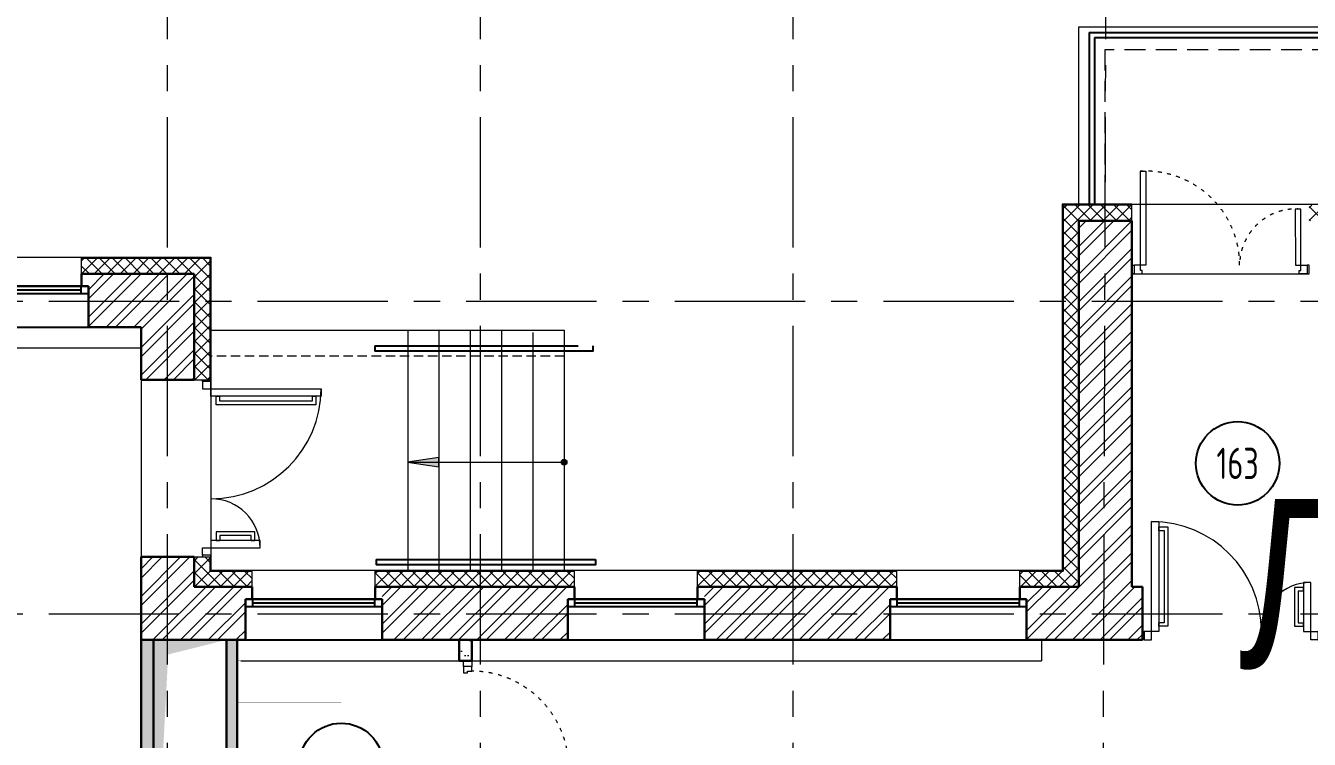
# Model space of a CAD drawing. Header units: millimetres. Extents: x -13407 to 8063098, y -54153 to 109271.
# Drawn here: x 13214 to 25520, y 71191 to 78036 of the extents above; entities that cross this region are included whole.
import ezdxf
from ezdxf.enums import TextEntityAlignment as Align

# ---------------------------------------------------------------- set-up
doc = ezdxf.new("R2018")
doc.units = ezdxf.units.MM
for name, pattern in [('ACAD_ISO03W100', [30, 12, -18]), ('ADSK_Скрыто', [6, 3, -3]), ('ADSK_Штрих_ш3 п1_5', [4.5, 3, -1.5]), ('ADSK_Штриховая_ш2 п1', [3, 2, -1]), ('CENTER', [2, 1.25, -0.25, 0.25, -0.25])]:
    doc.linetypes.add(name, pattern=pattern)
doc.layers.get('Defpoints').update_dxf_attribs({"color": 6})
for name, color, linetype, lineweight in [('АР_Двери', 5, 'Continuous', 18), ('АР_Лестницы', 250, 'Continuous', 15), ('АР_Лестницы ограждение', 94, 'Continuous', 25), ('АР_Маркер экспликации', 239, 'Continuous', 13), ('АР_Навесной фасад', 5, 'Continuous', 5), ('АР_Номер помещения', 1, 'Continuous', 25), ('АР_Оси', 193, 'Continuous', 9), ('АР_Перегородки газоблок', 165, 'Continuous', 30), ('АР_Перегородки газоблок_Штрих', 165, 'Continuous', 5), ('АР_Подоконники', 163, 'Continuous', 9), ('АР_Помещения_площадь', 19, 'Continuous', 9), ('АР_Сущ Несущая стена', 202, 'Continuous', 30), ('АР_тонкая линия', 250, 'Continuous', 0), ('АР_Утеплитель', 250, 'Continuous', 9), ('АР_Штриховка кирпич', 250, 'Continuous', 9), ('Спринклеры', 7, 'Continuous', 18), ('ТХ_мебель передв', 250, 'Continuous', 13)]:
    doc.layers.add(name, color=color, linetype=linetype, lineweight=lineweight)
doc.layers.add('АР_Названия помещений', color=124, linetype='Continuous', lineweight=5, plot=False)
doc.layers.add('АР_новое окно', color=160, linetype='Continuous')
doc.styles.add('ISOCPEUR', font='isocpeur.ttf', dxfattribs={"width": 0.7})
doc.styles.get("Standard").update_dxf_attribs({"font": 'arial.ttf'})
pattern_1 = [(50, (211803.85, -55205.68), (215.17805, -18.82564), [22.5, -247.5]), (355, (211803.85, -55205.68), (-41.6254, 225.65764), [18, -198]), (100.45144, (211821.79, -55207.25), (173.55265, 206.832), [19.12206, -210.34263]), (46.1842, (211803.85, -55145.68), (320.1724, -49.65578), [33.75, -371.25]), (96.63564, (211830.53, -55149.82), (280.3986, 292.2356), [28.6831, -315.51413]), (351.18416, (211803.85, -55145.68), (280.3986, 292.2356), [27, -297]), (21, (211833.85, -55160.68), (179.07212, -120.78567), [22.5, -247.5]), (326, (211833.85, -55160.68), (72.9946, 217.54501), [18, -198]), (71.45144, (211848.78, -55170.75), (252.06671, 96.75935), [19.12206, -210.34263]), (37.5, (211803.85, -55205.68), (3.647957, 99.868156), [0, -195.6, 0, -201, 0, -198.75]), (7.5, (211803.85, -55205.68), (78.92086, 118.323514), [0, -114.6, 0, -191.1, 0, -75.75]), (327.5, (211736.95, -55205.68), (160.14673, -6.766462), [0, -75, 0, -234, 0, -310.5]), (317.5, (211706.95, -55205.68), (174.95585, 30.031495), [0, -97.5, 0, -155.4, 0, -220.5])]
pattern_2 = [(45, (-983959.71, 109221.18), (-132.58252, 132.58252), []), (45, (-983871.32, 109221.18), (-132.58252, 132.58252), [])]

# ---------------------------------------------------------------- blocks, each defined once
blk = doc.blocks.new('*U298')
for points in [[(0, 0), (0, -80), (55, -80), (55, 0), (0, 0)], [(55, -80), (55, 0), (115, 0), (115, -40), (100, -40), (100, -80), (55, -80)], [(1075, -80), (1075, 0), (1015, 0), (1015, -40), (1030, -40), (1030, -80), (1075, -80)], [(1130, 0), (1130, -80), (1075, -80), (1075, 0), (1130, 0)]]:
    blk.add_lwpolyline(points)
blk.add_lwpolyline([(100, -80), (100, -1010), (140, -1010), (140, -80)], close=True)
at = {"linetype": 'ACAD_ISO03W100', "ltscale": 3}
blk.add_arc((100, -80), 930, 270, 0, dxfattribs=at)
blk = doc.blocks.new('*U349')
h = blk.add_hatch(color=256)
h.dxf.hatch_style = 1
edge = h.paths.add_edge_path()
edge.add_arc((0, 0), 27.6, 359.64, 719.64)
h = blk.add_hatch(color=256)
h.dxf.hatch_style = 1
h.paths.add_polyline_path([(1200, -44), (1200, 44), (1500, 0)])
blk.add_line((1500, 0), (0, 0))
blk.add_lwpolyline([(1200, 44), (1200, -44), (1500, 0), (1200, 44)])
blk.add_circle((0, 0), 27.6)
blk = doc.blocks.new('*U386')
at = {"layer": 'АР_новое окно', "lineweight": 20}
for p, q in [((0, 1310), (-70, 1310)), ((0, 0), (-70, 0))]:
    blk.add_line(p, q, dxfattribs=at)
at = {"layer": 'АР_новое окно'}
for p, q in [((-70, 1310), (-70, 0)), ((-70, 0), (-70, 1310)), ((0, 1240), (-70, 1240)), ((-35, 1240), (-35, 70)), ((0, 1310), (0, 0)), ((0, 70), (-70, 70))]:
    blk.add_line(p, q, dxfattribs=at)
blk = doc.blocks.new('*U387')
at = {"layer": 'АР_новое окно', "lineweight": 20}
for p, q in [((0, 1310), (-70, 1310)), ((0, 0), (-70, 0))]:
    blk.add_line(p, q, dxfattribs=at)
at = {"layer": 'АР_новое окно'}
for p, q in [((-70, 1310), (-70, 0)), ((-70, 0), (-70, 1310)), ((0, 1240), (-70, 1240)), ((-35, 1240), (-35, 70)), ((0, 1310), (0, 0)), ((0, 70), (-70, 70))]:
    blk.add_line(p, q, dxfattribs=at)
blk = doc.blocks.new('*U388')
at = {"layer": 'АР_новое окно', "lineweight": 20}
for p, q in [((0, 1310), (-70, 1310)), ((0, 0), (-70, 0))]:
    blk.add_line(p, q, dxfattribs=at)
at = {"layer": 'АР_новое окно'}
for p, q in [((-70, 1310), (-70, 0)), ((-70, 0), (-70, 1310)), ((0, 1240), (-70, 1240)), ((-35, 1240), (-35, 70)), ((0, 1310), (0, 0)), ((0, 70), (-70, 70))]:
    blk.add_line(p, q, dxfattribs=at)
blk = doc.blocks.new('*U389')
at = {"layer": 'АР_новое окно', "lineweight": 20}
for p, q in [((0, 1310), (-70, 1310)), ((0, 0), (-70, 0))]:
    blk.add_line(p, q, dxfattribs=at)
at = {"layer": 'АР_новое окно'}
for p, q in [((-70, 1310), (-70, 0)), ((-70, 0), (-70, 1310)), ((0, 1240), (-70, 1240)), ((-35, 1240), (-35, 70)), ((0, 1310), (0, 0)), ((0, 70), (-70, 70))]:
    blk.add_line(p, q, dxfattribs=at)
blk = doc.blocks.new('*U598')
at = {"layer": 'Defpoints', "color": 7}
blk.add_line((5966, -4131), (5544, -4131), dxfattribs=at)
at = {"layer": 'АР_Номер помещения', "color": 7}
blk.add_circle((120, -3061), 400, dxfattribs=at)
at = {"layer": 'Defpoints', "color": 7, "style": 'ISOCPEUR', "width": 0.7, "flags": 1}
blk.add_attdef('КАТЕГОРИЯ', (-499, -2092), '', height=250, dxfattribs=at)
at = {"layer": 'Defpoints', "color": 7, "style": 'ISOCPEUR', "width": 0.7}
blk.add_attdef('ПЛОЩАДЬ_ПОМЕЩЕНИЯ', text='', height=200, dxfattribs=at).set_placement((5971, -3885), align=Align.MIDDLE_RIGHT)
at = {"layer": 'АР_Номер помещения', "color": 7, "style": 'ISOCPEUR', "width": 0.7}
blk.add_attdef('НОМЕР_ПОМЕЩЕНИЯ', text='', height=300, dxfattribs=at).set_placement((120, -3061), align=Align.MIDDLE_CENTER)
at = {"layer": 'АР_Помещения_площадь', "color": 7, "lineweight": 30, "width": 0.7, "flags": 104}
blk.add_attdef('ИМЯ_ПОМЕЩЕНИЯ', text='', height=100, dxfattribs=at).set_placement((158, 1217), align=Align.MIDDLE_CENTER)
blk = doc.blocks.new('*U611')
at = {"layer": 'Defpoints', "color": 7}
blk.add_line((636, -4594), (214, -4594), dxfattribs=at)
at = {"layer": 'АР_Номер помещения', "color": 7}
blk.add_circle((-124, -725), 400, dxfattribs=at)
at = {"layer": 'Defpoints', "color": 7, "style": 'ISOCPEUR', "width": 0.7, "flags": 1}
blk.add_attdef('КАТЕГОРИЯ', (-499, -2092), '', height=250, dxfattribs=at)
at = {"layer": 'Defpoints', "color": 7, "style": 'ISOCPEUR', "width": 0.7}
blk.add_attdef('ПЛОЩАДЬ_ПОМЕЩЕНИЯ', text='', height=200, dxfattribs=at).set_placement((641, -4347), align=Align.MIDDLE_RIGHT)
at = {"layer": 'АР_Номер помещения', "color": 7, "style": 'ISOCPEUR', "width": 0.7}
blk.add_attdef('НОМЕР_ПОМЕЩЕНИЯ', text='', height=300, dxfattribs=at).set_placement((-124, -725), align=Align.MIDDLE_CENTER)
at = {"layer": 'АР_Помещения_площадь', "color": 7, "lineweight": 30, "width": 0.7, "flags": 104}
blk.add_attdef('ИМЯ_ПОМЕЩЕНИЯ', text='', height=100, dxfattribs=at).set_placement((158, 1217), align=Align.MIDDLE_CENTER)
blk = doc.blocks.new('1700-2')
for points in [[(80, 1600), (0, 1600), (0, 1583), (80, 1583), (80, 1600)], [(0, 1583), (80, 1583), (80, 1513), (50, 1513), (50, 1513), (0, 1513), (0, 1583)], [(-386, 1443), (-421, 1443), (-421, 1358), (-50, 1358), (-50, 1443), (-85, 1443)], [(-386, 1443), (-386, 1393), (-85, 1393), (-85, 1443)], [(-970, 57), (-1005, 57), (-1005, 142), (-50, 142), (-50, 57), (-85, 57)], [(-970, 57), (-970, 107), (-85, 107), (-85, 57)], [(0, -83), (80, -83), (80, -13), (50, -13), (50, -13), (0, -13), (0, -83)], [(80, -100), (0, -100), (0, -83), (80, -83), (80, -100)]]:
    blk.add_lwpolyline(points)
for points in [[(-471, 1443), (0, 1443), (0, 1513), (-471, 1513)], [(0, -13), (-1055, -13), (-1055, 57), (0, 57)]]:
    blk.add_lwpolyline(points, close=True)
for centre, radius, start, end in [((0, 1513), 471, 180, 270), ((0, -13), 1055, 90, 180)]:
    blk.add_arc(centre, radius, start, end)
blk = doc.blocks.new('Дверь 1700')
for points in [[(80, 85), (80, 985), (133, 985), (133, 85)], [(1565, 620), (1567, 85), (1620, 85), (1620, 620)]]:
    blk.add_lwpolyline(points, close=True)
at = {"ltscale": 100}
blk.add_lwpolyline([(1620, 85), (1620, 620)], dxfattribs=at)
for points in [[(0, 0), (0, 85), (21, 85), (21, 0), (0, 0)], [(21, 85), (21, 0), (96, 0), (96, 32), (80, 32), (80, 85), (21, 85)], [(1679, 85), (1679, 0), (1604, 0), (1604, 32), (1620, 32), (1620, 85), (1679, 85)], [(1700, 0), (1700, 85), (1679, 85), (1679, 0), (1700, 0)]]:
    blk.add_lwpolyline(points)
at = {"linetype": 'ACAD_ISO03W100', "ltscale": 3}
for centre, radius, start, end in [((130, 84), 902, 0.0681, 93.207), ((1571, 84), 539, 84.7636, 179.866)]:
    blk.add_arc(centre, radius, start, end, dxfattribs=at)
blk = doc.blocks.new('У134')
at = {"ltscale": 0.1, "const_width": 2}
blk.add_lwpolyline([(165062, -97247), (166062, -97247), (166062, -97647), (165062, -97647)], close=True, dxfattribs=at)

msp = doc.modelspace()

# ---------------------------------------------------------------- hatches: boundary and pattern name
at = {"layer": 'АР_Перегородки газоблок_Штрих', "ltscale": 100}
h = msp.add_hatch(dxfattribs=at)
h.set_pattern_fill('AR-CONC', color=256, scale=30)
h.set_pattern_definition(pattern_1)
h.paths.add_polyline_path([(14569.9, 69342.7), (14439.9, 69342.7), (14439.9, 69395), (14319.9, 69395), (14319.9, 65893.5, 0.0952513), (14439.9, 65937.6), (14439.9, 66814.6), (14439.9, 66814.6), (14569.9, 66814.6), (14569.9, 66934.6), (14439.7, 66934.6), (14439.7, 66935), (14439.7, 68435), (14569.9, 68435), (14569.9, 68555), (14439.9, 68555), (14439.9, 69222.7), (14569.9, 69222.7)])
h.paths.add_polyline_path([(15239.9, 69395), (15139.9, 69395), (15139.9, 69342.7), (14569.9, 69342.7), (14569.9, 69222.7), (15139.9, 69222.7), (15139.9, 68555), (14569.9, 68555), (14569.9, 68435), (15039.7, 68435), (15139.9, 68435), (15140, 66934.6), (15240, 66934.6)])
h.paths.add_polyline_path([(15239.9, 72145), (15139.9, 72145), (15139.9, 69395), (15239.9, 69395)])
h.paths.add_polyline_path([(14439.9, 72145), (14319.9, 72145), (14319.9, 69395), (14439.9, 69395)])
h = msp.add_hatch(dxfattribs=at)
h.set_pattern_fill('AR-CONC', color=256, scale=30)
h.set_pattern_definition(pattern_1)
h.paths.add_polyline_path([(17489.9, 72145), (17369.9, 72145), (17369.9, 71945.1), (17489.9, 71945.1)])
at = {"layer": 'АР_Утеплитель', "ltscale": 100}
h = msp.add_hatch(dxfattribs=at)
h.set_pattern_fill('ANSI37', color=256, scale=700)
h.set_pattern_definition([(45, (-947100.03, 112057.145), (-61.871843, 61.871843), []), (135, (-947100.03, 112057.145), (-61.871843, -61.871843), [])])
h.paths.add_polyline_path([(23819.9, 76165), (23819.9, 76315), (23159.9, 76315), (23159.9, 72805), (22744.9, 72805), (22744.9, 72655), (23309.9, 72655), (23309.9, 76165)])
h.paths.add_polyline_path([(25519.9, 76315), (25519.9, 76165), (29059.9, 76165), (29059.9, 76315)])
h = msp.add_hatch(dxfattribs=at)
h.set_pattern_fill('ANSI37', color=256, scale=700)
h.set_pattern_definition([(45, (-962985.03, 108547.145), (-61.871843, 61.871843), []), (135, (-962985.03, 108547.145), (-61.871843, -61.871843), [])])
h.paths.add_polyline_path([(14979.9, 72940.2), (14829.9, 72940.2), (14829.9, 72655), (15384.9, 72655), (15384.9, 72805), (14979.9, 72805)])
h.paths.add_polyline_path([(14829.9, 74640.2), (14979.9, 74640.2), (14979.9, 75805), (13749.9, 75805), (13749.9, 75655), (14829.9, 75655)])
h = msp.add_hatch(dxfattribs=at)
h.set_pattern_fill('ANSI37', color=256, scale=700)
h.set_pattern_definition([(45, (-959895.03, 108547.145), (-61.871843, 61.871843), []), (135, (-959895.03, 108547.145), (-61.871843, -61.871843), [])])
h.paths.add_polyline_path([(18474.9, 72655), (16564.9, 72655), (16564.9, 72805), (18474.9, 72805)])
h = msp.add_hatch(dxfattribs=at)
h.set_pattern_fill('ANSI37', color=256, scale=700)
h.set_pattern_definition([(45, (-956805.03, 108547.145), (-61.871843, 61.871843), []), (135, (-956805.03, 108547.145), (-61.871843, -61.871843), [])])
h.paths.add_polyline_path([(21564.9, 72655), (19654.9, 72655), (19654.9, 72805), (21564.9, 72805)])
at = {"layer": 'АР_Штриховка кирпич', "ltscale": 100}
h = msp.add_hatch(dxfattribs=at)
h.set_pattern_fill('ANSI32', color=256, scale=500)
h.set_pattern_definition([(45, (-951809.71, 109221.18), (-132.58252, 132.58252), []), (45, (-951721.32, 109221.18), (-132.58252, 132.58252), [])])
h.paths.add_polyline_path([(23819.9, 76165), (23309.9, 76165), (23309.9, 72655), (22809.9, 72655), (22809.9, 72145), (23919.9, 72145), (23919.9, 72655), (23819.9, 72655), (23819.9, 75655)])
h = msp.add_hatch(dxfattribs=at)
h.set_pattern_fill('ANSI32', color=256, scale=500)
h.set_pattern_definition(pattern_2)
h.paths.add_polyline_path([(14829.9, 75655), (14829.9, 75133.9), (14829.9, 74640.2), (14319.9, 74640.2), (14319.9, 75145), (13814.9, 75145), (13814.9, 75655)])
h = msp.add_hatch(dxfattribs=at)
h.set_pattern_fill('ANSI32', color=256, scale=500)
h.set_pattern_definition(pattern_2)
h.paths.add_polyline_path([(15319.9, 72655), (14829.9, 72655), (14829.9, 72940.2), (14319.9, 72940.2), (14319.9, 72145), (15319.9, 72145)])
h = msp.add_hatch(dxfattribs=at)
h.set_pattern_fill('ANSI32', color=256, scale=500)
h.set_pattern_definition([(45, (-981649.71, 109221.18), (-132.58252, 132.58252), []), (45, (-981561.32, 109221.18), (-132.58252, 132.58252), [])])
h.paths.add_polyline_path([(18409.9, 72655), (16629.9, 72655), (16629.9, 72145), (18409.9, 72145)])
h = msp.add_hatch(dxfattribs=at)
h.set_pattern_fill('ANSI32', color=256, scale=500)
h.set_pattern_definition([(45, (-978559.71, 109221.18), (-132.58252, 132.58252), []), (45, (-978471.32, 109221.18), (-132.58252, 132.58252), [])])
h.paths.add_polyline_path([(21499.9, 72655), (19719.9, 72655), (19719.9, 72145), (21499.9, 72145)])
at = {"layer": 'Спринклеры', "linetype": 'ADSK_Скрыто', "lineweight": 9}
msp.add_hatch(color=256, dxfattribs=at).paths.add_polyline_path([(14439.9, 69345), (14579.9, 72005), (15139.9, 72145), (14439.9, 72145), (14439.9, 70805.9)])

# ---------------------------------------------------------------- linework, layer by layer
at = {"layer": 'АР_Лестницы', "ltscale": 100}
for p, q in [((16875.9, 75115), (16875.9, 72815)), ((17175.9, 75115, 0), (17175.9, 72815)), ((17475.9, 75115, 0), (17475.9, 72815)), ((17775.9, 75115, 0), (17775.9, 72815)), ((18075.9, 75094.6, 0), (18075.9, 72815)), ((18375.9, 74865, 0), (18375.9, 72815, 0))]:
    msp.add_line(p, q, dxfattribs=at)
msp.add_lwpolyline([(23309.9, 76325), (23309.9, 78025), (27848.7, 78025), (27848.7, 77805)], dxfattribs=at)
at = {"layer": 'АР_Лестницы', "ltscale": 100, "elevation": 0}
msp.add_lwpolyline([(14989.9, 75115), (18375.5, 75115)], dxfattribs=at)
at = {"layer": 'АР_Лестницы', "linetype": 'ADSK_Штрих_ш3 п1_5', "ltscale": 30, "elevation": 0}
msp.add_lwpolyline([(18375.5, 74865), (14989.9, 74865)], dxfattribs=at)
at = {"layer": 'АР_Лестницы ограждение', "ltscale": 100}
for p, q in [((16561.5, 74965.1), (16561.5, 74915.1)), ((16572.6, 72915), (16572.6, 72865))]:
    msp.add_line(p, q, dxfattribs=at)
for points in [[(23409.3, 77970.8), (27897.2, 77970.8), (27897.2, 77920.8), (23459.3, 77920.8)], [(23409.3, 77970.8), (23409.3, 76325)], [(23459.3, 77920.8), (23459.3, 76325)], [(18650.9, 74965.1), (18650.9, 74915.1), (16561.5, 74915.1)], [(16561.5, 74965.1), (18510.7, 74965.1)], [(18675.8, 72915), (18675.8, 72865), (16572.6, 72865)], [(16572.6, 72915), (18675.8, 72915)]]:
    msp.add_lwpolyline(points, dxfattribs=at)
at = {"layer": 'АР_Навесной фасад', "ltscale": 100}
for p, q in [((23149.9, 76325), (23149.9, 72815)), ((23159.9, 76315), (23159.9, 72805)), ((11039.2, 75815), (14989.9, 75815)), ((14989.9, 75815), (14989.9, 74640.2)), ((13749.9, 75805), (14979.9, 75805)), ((14979.9, 75805), (14979.9, 74640.2)), ((14979.9, 72940.2), (14979.9, 72805)), ((14989.9, 72940.2), (14989.9, 72815)), ((14979.9, 72805), (15384.9, 72805)), ((14989.9, 72815), (23149.9, 72815)), ((16564.9, 72805), (18474.9, 72805)), ((19654.9, 72805), (21564.9, 72805)), ((22744.9, 72805), (23159.9, 72805))]:
    msp.add_line(p, q, dxfattribs=at)
for points in [[(23819.9, 76325), (23149.9, 76325)], [(23819.9, 76315), (23159.9, 76315)], [(23819.9, 76165), (23819.9, 76325)], [(13749.9, 75655), (13749.9, 75815)], [(14829.9, 74640.2), (14989.9, 74640.2)], [(14829.9, 72940.2), (14989.9, 72940.2)], [(15384.9, 72655), (15384.9, 72815)], [(16564.9, 72655), (16564.9, 72815)], [(18474.9, 72655), (18474.9, 72815)], [(19654.9, 72655), (19654.9, 72815)], [(21564.9, 72655), (21564.9, 72815)], [(22744.9, 72655), (22744.9, 72815)]]:
    msp.add_lwpolyline(points, dxfattribs=at)
at = {"layer": 'АР_новое окно'}
for p, q in [((12504.9, 75145), (13814.9, 75145)), ((15319.9, 72145), (16629.9, 72145)), ((18409.9, 72145), (19719.9, 72145)), ((21499.9, 72145), (22809.9, 72145))]:
    msp.add_line(p, q, dxfattribs=at)
at = {"layer": 'АР_Оси', "linetype": 'CENTER', "ltscale": 1000}
for p, q in [((14569.9, 79157.5), (14569.9, 23425.1)), ((17569.9, 79157.5), (17569.9, 23425.1)), ((20569.9, 79157.5), (20569.9, 23425.1)), ((23569.9, 79157.5), (23379.9, 23425.1)), ((-12563.8, 75395), (70614.6, 75395)), ((-12563.8, 72395), (70614.6, 72395))]:
    msp.add_line(p, q, dxfattribs=at)
at = {"layer": 'АР_Перегородки газоблок', "ltscale": 100}
for points in [[(14319.9, 63315), (14319.9, 72145)], [(14439.9, 72145), (14439.9, 71246.4)], [(14439.9, 72145), (14439.9, 69342.7)], [(15139.9, 69342.7), (15139.9, 72145)], [(15240, 66934.6), (15239.9, 72145)], [(17369.9, 72145), (17369.9, 71945.1)], [(17489.9, 72145), (17489.9, 71945.1)], [(17489.9, 71945.1), (17369.9, 71945.1)]]:
    msp.add_lwpolyline(points, dxfattribs=at)
at = {"layer": 'АР_Подоконники', "ltscale": 100}
for p, q in [((5819.9, 74945), (14319.9, 74945)), ((22951.8, 72145), (22951.8, 71945)), ((15274.9, 71945), (22951.8, 71945))]:
    msp.add_line(p, q, dxfattribs=at)
at = {"layer": 'АР_Сущ Несущая стена', "ltscale": 100}
for p, q in [((23309.9, 76165), (23819.9, 76165)), ((23309.9, 76165), (23309.9, 72655)), ((23819.9, 76165), (23819.9, 75655)), ((13749.9, 75655), (14829.9, 75655)), ((13749.9, 75536.1), (13749.9, 75655)), ((14829.9, 75655), (14829.9, 74640.2)), ((23819.9, 75655), (23819.9, 72655)), ((13749.9, 75536.1), (13814.9, 75536.1)), ((13814.9, 75536.1), (13814.9, 75145)), ((13814.9, 75145), (14319.9, 75145)), ((14319.9, 75145), (14319.9, 74640.2)), ((14319.9, 74640.2), (14829.9, 74640.2)), ((14319.9, 72940.2), (14319.9, 72145)), ((14319.9, 72940.2), (14829.9, 72940.2)), ((14829.9, 72940.2), (14829.9, 72655)), ((14829.9, 72655), (15384.9, 72655)), ((15384.9, 72536.1), (15384.9, 72655)), ((16564.9, 72655), (18474.9, 72655)), ((16564.9, 72536.1), (16564.9, 72655)), ((18474.9, 72536.1), (18474.9, 72655)), ((19654.9, 72655), (21564.9, 72655)), ((19654.9, 72536.1), (19654.9, 72655)), ((21564.9, 72536.1), (21564.9, 72655)), ((22744.9, 72655), (23309.9, 72655)), ((22744.9, 72536.1), (22744.9, 72655)), ((23819.9, 72655), (23919.9, 72655)), ((23919.9, 72655), (23919.9, 72145)), ((15319.9, 72536.1), (15319.9, 72145)), ((15319.9, 72536.1), (15384.9, 72536.1)), ((16564.9, 72536.1), (16629.9, 72536.1)), ((16629.9, 72536.1), (16629.9, 72145)), ((18409.9, 72536.1), (18409.9, 72145)), ((18409.9, 72536.1), (18474.9, 72536.1)), ((19654.9, 72536.1), (19719.9, 72536.1)), ((19719.9, 72536.1), (19719.9, 72145)), ((21499.9, 72536.1), (21499.9, 72145)), ((21499.9, 72536.1), (21564.9, 72536.1)), ((22744.9, 72536.1), (22809.9, 72536.1)), ((22809.9, 72536.1), (22809.9, 72145)), ((14319.9, 72145), (15319.9, 72145)), ((16629.9, 72145), (18409.9, 72145)), ((19719.9, 72145), (21499.9, 72145)), ((22809.9, 72145), (23919.9, 72145))]:
    msp.add_line(p, q, dxfattribs=at)
at = {"layer": 'АР_тонкая линия', "color": 6, "linetype": 'ADSK_Штриховая_ш2 п1', "ltscale": 100}
msp.add_lwpolyline([(27848.7, 77805), (23558.7, 77805), (23558.7, 76325)], dxfattribs=at)
at = {"layer": 'АР_тонкая линия', "ltscale": 100}
for points in [[(23819.9, 76325), (25619.9, 76325)], [(23819.9, 76325), (25519.9, 76325)], [(23819.9, 75655), (25519.9, 75655)], [(14319.9, 74640.2), (14319.9, 72940.2)], [(14989.9, 74640.2), (14989.9, 72940.2)]]:
    msp.add_lwpolyline(points, dxfattribs=at)
at = {"layer": 'АР_Штриховка кирпич', "ltscale": 100, "elevation": 0}
msp.add_lwpolyline([(18375.5, 75115), (18375.5, 74865)], dxfattribs=at)

# ---------------------------------------------------------------- block references
at = {"layer": 'АР_Двери'}
msp.add_blockref('Дверь 1700', (23819.9, 75655), dxfattribs=at)
at = {"layer": 'АР_Двери', "lineweight": 30, "ltscale": 100}
for p, rotation in [((14989.9, 74540.2), 180), ((24019.9, 72225), 270)]:
    msp.add_blockref('1700-2', p, dxfattribs=dict(at, rotation=rotation))
at = {"layer": 'АР_Двери', "rotation": 90.00000000000001}
msp.add_blockref('*U298', (17409.9, 70815.1), dxfattribs=at)
at = {"layer": 'АР_Лестницы', "ltscale": 100, "rotation": 180}
msp.add_blockref('*U349', (18375.5, 73850.2), dxfattribs=at)
at = {"layer": 'АР_Маркер экспликации'}
ref = msp.add_blockref('*U598', (24712.7, 76899), dxfattribs=at)
ref.add_attrib('НОМЕР_ПОМЕЩЕНИЯ', '163', dxfattribs={"layer": 'АР_Номер помещения', "color": 7, "height": 300, "style": 'ISOCPEUR', "width": 0.7}).set_placement((24832.3, 73837.8), align=Align.MIDDLE_CENTER)
lines = msp.add_mtext('\\W0.8000;Лестничная клетка \\P(Л1)', dxfattribs={"layer": 'АР_Названия помещений', "insert": (24844.3, 73496.2), "char_height": 1619.276, "width": 122.218, "attachment_point": 1})
ref.add_attrib('ИМЯ_ПОМЕЩЕНИЯ', '', (24844.3, 73496.2), dxfattribs={"flags": 104}).embed_mtext(lines)
ref.add_attrib('ПЛОЩАДЬ_ПОМЕЩЕНИЯ', '#####', dxfattribs={"layer": 'Defpoints', "color": 7, "height": 200, "style": 'ISOCPEUR', "width": 0.7}).set_placement((30683.5, 73014.3), align=Align.MIDDLE_RIGHT)
ref = msp.add_blockref('*U611', (16362.9, 71671.4), dxfattribs=at)
ref.add_attrib('НОМЕР_ПОМЕЩЕНИЯ', '155', dxfattribs={"layer": 'АР_Номер помещения', "color": 7, "height": 300, "style": 'ISOCPEUR', "width": 0.7}).set_placement((16238.9, 70946.3), align=Align.MIDDLE_CENTER)
lines = msp.add_mtext('\\W0.8000;Раздевальная', dxfattribs={"layer": 'АР_Названия помещений', "insert": (16211.4, 68192.8), "char_height": 1576.782, "width": 926.94, "attachment_point": 1})
ref.add_attrib('ИМЯ_ПОМЕЩЕНИЯ', '', (16211.4, 68192.8), dxfattribs={"flags": 104}).embed_mtext(lines)
ref.add_attrib('ПЛОЩАДЬ_ПОМЕЩЕНИЯ', '#####', dxfattribs={"layer": 'Defpoints', "color": 7, "height": 200, "style": 'ISOCPEUR', "width": 0.7}).set_placement((17004, 67324.2), align=Align.MIDDLE_RIGHT)
at = {"layer": 'АР_новое окно', "xscale": -1, "rotation": 90}
for name, p in [('*U389', (13814.9, 75466.1)), ('*U388', (16629.9, 72466.1)), ('*U387', (19719.9, 72466.1)), ('*U386', (22809.9, 72466.1))]:
    msp.add_blockref(name, p, dxfattribs=at)
at = {"layer": 'ТХ_мебель передв'}
msp.add_blockref('У134', (-149821.8, 169191.6), dxfattribs=at)

doc.saveas('drawing.dxf')
